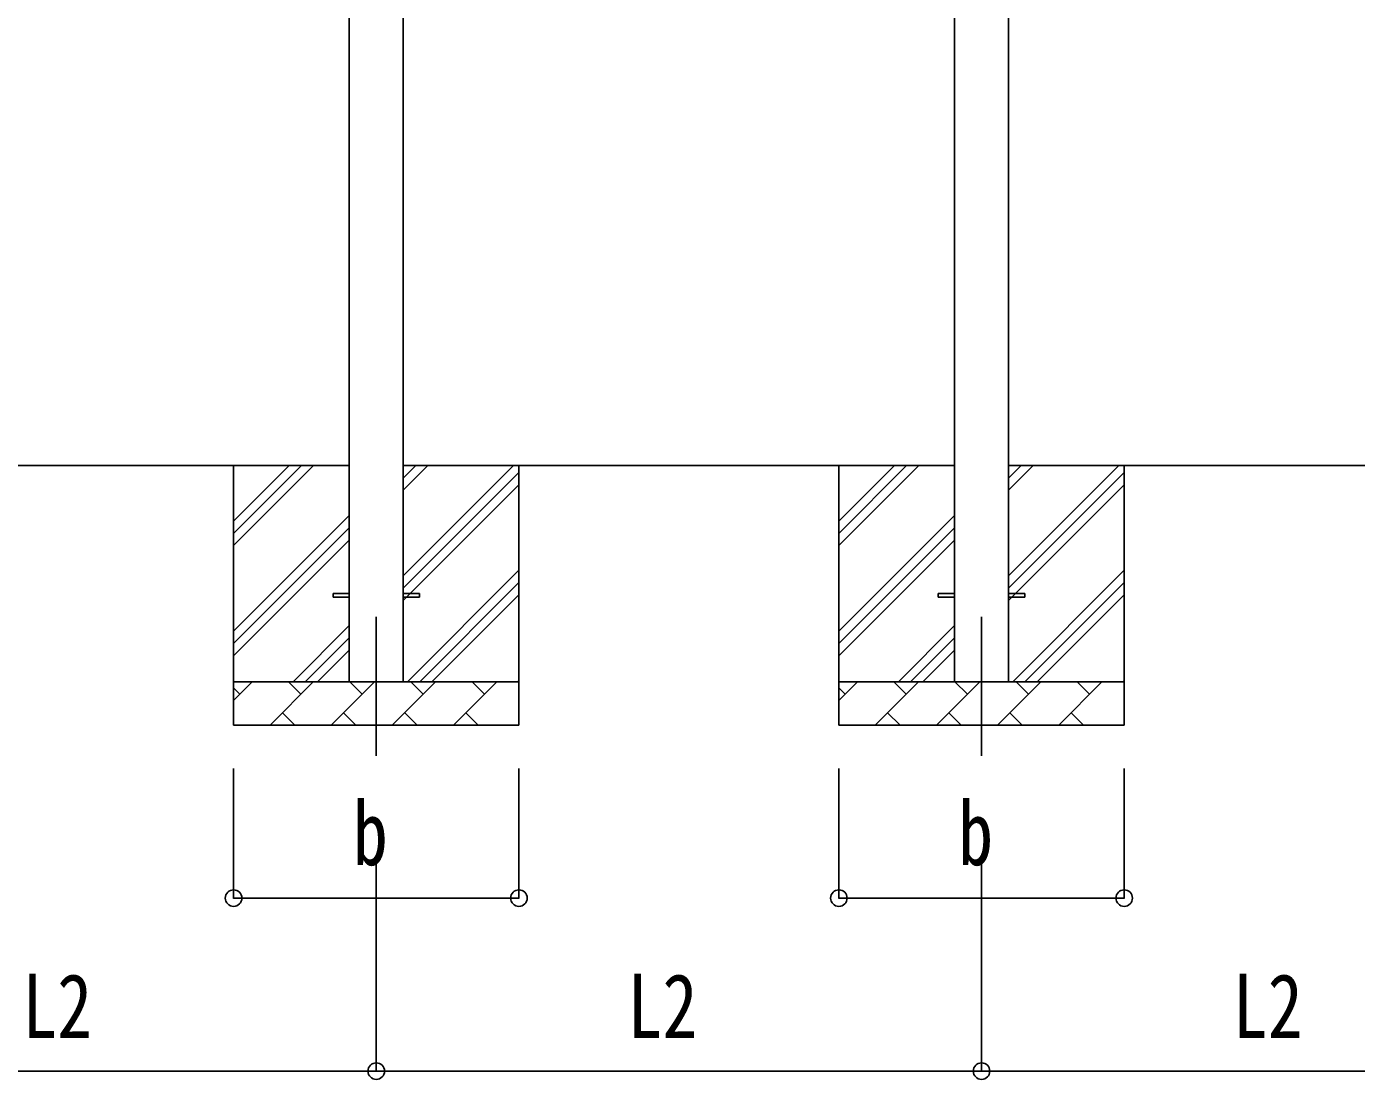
# Model space of a CAD drawing. Units: millimetres, scale not verified. Extents: x -18922 to 18922, y -13365 to 13365.
# Drawn here: x -4970 to -1894, y -7102 to -4668 of the extents above; entities that cross this region are included whole.
import ezdxf
from ezdxf.enums import TextEntityAlignment as Align

# ---------------------------------------------------------------- set-up
doc = ezdxf.new("R2010")
doc.units = ezdxf.units.MM
doc.header["$LTSCALE"] = 50
for name, color, linetype in [('0-4_YKK_12', 2, 'Continuous'), ('0-5_YKK_13', 4, 'Continuous'), ('0-6_YKK_A1', 4, 'Continuous'), ('0-7_YKK_D', 6, 'Continuous')]:
    doc.layers.add(name, color=color, linetype=linetype)
doc.styles.add('ＭＳ ゴシック', font='')
doc.styles.get('ＭＳ ゴシック').set_extended_font_data('MS Gothic')

msp = doc.modelspace()

# ---------------------------------------------------------------- linework, layer by layer
at = {"layer": '0-4_YKK_12'}
for p, q in [((-4160.91, -6353.9), (-4160.91, -6032.5)), ((-2760.91, -6353.9), (-2760.91, -6032.5))]:
    msp.add_line(p, q, dxfattribs=at)
at = {"layer": '0-5_YKK_13'}
for p, q in [((-4260.91, -5978), (-4223.41, -5978)), ((-4260.91, -5987), (-4260.91, -5978)), ((-4260.91, -5987), (-4223.41, -5987)), ((-4098.41, -5978), (-4060.91, -5978)), ((-4098.41, -5987), (-4060.91, -5987)), ((-4060.91, -5987), (-4060.91, -5978)), ((-2860.91, -5978), (-2823.41, -5978)), ((-2860.91, -5987), (-2860.91, -5978)), ((-2860.91, -5987), (-2823.41, -5987)), ((-2698.41, -5978), (-2660.91, -5978)), ((-2698.41, -5987), (-2660.91, -5987)), ((-2660.91, -5987), (-2660.91, -5978))]:
    msp.add_line(p, q, dxfattribs=at)
at = {"layer": '0-6_YKK_A1'}
for p, q in [((-4223.41, -3345), (-4223.41, -6182.5)), ((-4098.41, -6182.5), (-4098.41, -3345)), ((-2823.41, -3325), (-2823.41, -6182.5)), ((-2698.41, -6182.5), (-2698.41, -3325)), ((-4223.41, -5682.5), (-5498.41, -5682.5)), ((-4490.91, -5682.5), (-4490.91, -6282.5)), ((-4490.91, -5867.55), (-4305.86, -5682.5)), ((-4490.91, -5839.26), (-4334.14, -5682.5)), ((-4490.91, -5810.98), (-4362.43, -5682.5)), ((-2823.41, -5682.5), (-4098.41, -5682.5)), ((-4098.41, -5937.59), (-3843.31, -5682.5)), ((-4098.41, -5739.6), (-4041.3, -5682.5)), ((-4098.41, -5711.32), (-4069.59, -5682.5)), ((-3830.91, -5682.5), (-3830.91, -6282.5)), ((-3090.91, -5682.5), (-3090.91, -6282.5)), ((-3090.91, -5867.55), (-2905.86, -5682.5)), ((-3090.91, -5839.26), (-2934.14, -5682.5)), ((-3090.91, -5810.98), (-2962.43, -5682.5)), ((-1423.41, -5682.5), (-2698.41, -5682.5)), ((-2698.41, -5937.59), (-2443.31, -5682.5)), ((-2698.41, -5739.6), (-2641.3, -5682.5)), ((-2698.41, -5711.32), (-2669.59, -5682.5)), ((-2430.91, -5682.5), (-2430.91, -6282.5)), ((-4098.41, -5965.88), (-3830.91, -5698.38)), ((-2698.41, -5965.88), (-2430.91, -5698.38)), ((-4098.41, -5994.16), (-3830.91, -5726.66)), ((-2698.41, -5994.16), (-2430.91, -5726.66)), ((-4490.91, -6065.54), (-4223.41, -5798.04)), ((-3090.91, -6065.54), (-2823.41, -5798.04)), ((-4490.91, -6093.82), (-4223.41, -5826.32)), ((-3090.91, -6093.82), (-2823.41, -5826.32)), ((-4490.91, -6122.1), (-4223.41, -5854.6)), ((-3090.91, -6122.1), (-2823.41, -5854.6)), ((-4088.75, -6182.5), (-3830.91, -5924.65)), ((-2688.75, -6182.5), (-2430.91, -5924.65)), ((-4060.47, -6182.5), (-3830.91, -5952.94)), ((-2660.47, -6182.5), (-2430.91, -5952.94)), ((-4032.19, -6182.5), (-3830.91, -5981.22)), ((-2632.19, -6182.5), (-2430.91, -5981.22)), ((-4353.31, -6182.5), (-4223.41, -6052.59)), ((-2953.31, -6182.5), (-2823.41, -6052.59)), ((-4325.03, -6182.5), (-4223.41, -6080.88)), ((-2925.03, -6182.5), (-2823.41, -6080.88)), ((-4296.74, -6182.5), (-4223.41, -6109.16)), ((-2896.74, -6182.5), (-2823.41, -6109.16)), ((-3834.2, -6182.5), (-3830.91, -6179.21)), ((-2434.2, -6182.5), (-2430.91, -6179.21)), ((-4490.91, -6182.5), (-3830.91, -6182.5)), ((-4490.91, -6225.39), (-4448.02, -6182.5)), ((-4476.57, -6211.05), (-4490.91, -6196.71)), ((-4406.6, -6282.5), (-4306.6, -6182.5)), ((-4335.15, -6211.05), (-4363.7, -6182.5)), ((-4265.17, -6282.5), (-4165.17, -6182.5)), ((-4193.73, -6211.05), (-4222.28, -6182.5)), ((-4123.75, -6282.5), (-4023.75, -6182.5)), ((-4052.31, -6211.05), (-4080.86, -6182.5)), ((-3982.33, -6282.5), (-3882.33, -6182.5)), ((-3910.89, -6211.05), (-3939.44, -6182.5)), ((-3090.91, -6182.5), (-2430.91, -6182.5)), ((-3090.91, -6225.39), (-3048.02, -6182.5)), ((-3076.57, -6211.05), (-3090.91, -6196.71)), ((-3006.6, -6282.5), (-2906.6, -6182.5)), ((-2935.15, -6211.05), (-2963.7, -6182.5)), ((-2865.17, -6282.5), (-2765.17, -6182.5)), ((-2793.73, -6211.05), (-2822.28, -6182.5)), ((-2723.75, -6282.5), (-2623.75, -6182.5)), ((-2652.31, -6211.05), (-2680.86, -6182.5)), ((-2582.33, -6282.5), (-2482.33, -6182.5)), ((-2510.89, -6211.05), (-2539.44, -6182.5)), ((-4378.04, -6253.94), (-4349.49, -6282.5)), ((-4236.62, -6253.94), (-4208.07, -6282.5)), ((-4095.2, -6253.94), (-4066.65, -6282.5)), ((-3953.78, -6253.94), (-3925.23, -6282.5)), ((-2978.04, -6253.94), (-2949.49, -6282.5)), ((-2836.62, -6253.94), (-2808.07, -6282.5)), ((-2695.2, -6253.94), (-2666.65, -6282.5)), ((-2553.78, -6253.94), (-2525.23, -6282.5)), ((-3830.91, -6282.5), (-4490.91, -6282.5)), ((-2430.91, -6282.5), (-3090.91, -6282.5))]:
    msp.add_line(p, q, dxfattribs=at)
at = {"layer": '0-7_YKK_D'}
for p, q in [((-4490.91, -6382.5), (-4490.91, -6683.5)), ((-3830.91, -6382.5), (-3830.91, -6683.5)), ((-3090.91, -6382.5), (-3090.91, -6683.5)), ((-2430.91, -6382.5), (-2430.91, -6683.5)), ((-4160.91, -6583.5), (-4160.91, -7083.5)), ((-4160.91, -6583.5), (-4160.91, -7083.5)), ((-2760.91, -6583.5), (-2760.91, -7083.5)), ((-2760.91, -6583.5), (-2760.91, -7083.5)), ((-4490.91, -6682.5), (-3830.91, -6682.5)), ((-3090.91, -6682.5), (-2430.91, -6682.5)), ((-4160.91, -7082.5), (-5560.91, -7082.5)), ((-2760.91, -7082.5), (-4160.91, -7082.5)), ((-2760.91, -7082.5), (-1360.91, -7082.5))]:
    msp.add_line(p, q, dxfattribs=at)
for centre in [(-4490.91, -6682.5), (-3830.91, -6682.5), (-3090.91, -6682.5), (-2430.91, -6682.5), (-4160.91, -7082.5), (-4160.91, -7082.5), (-2760.91, -7082.5), (-2760.91, -7082.5)]:
    msp.add_circle(centre, 19.12, dxfattribs=at)

# ---------------------------------------------------------------- texts
at = {"layer": '0-7_YKK_D', "style": 'ＭＳ ゴシック', "width": 0.8}
for s, p in [('b', (-4214.91, -6650.5)), ('b', (-2814.91, -6650.5)), ('L2', (-4979.71, -7050.5)), ('L2', (-3579.71, -7050.5)), ('L2', (-2179.71, -7050.5))]:
    msp.add_text(s, height=148.5, dxfattribs=at).set_placement(p, align=Align.BOTTOM_LEFT)

doc.saveas('drawing.dxf')
